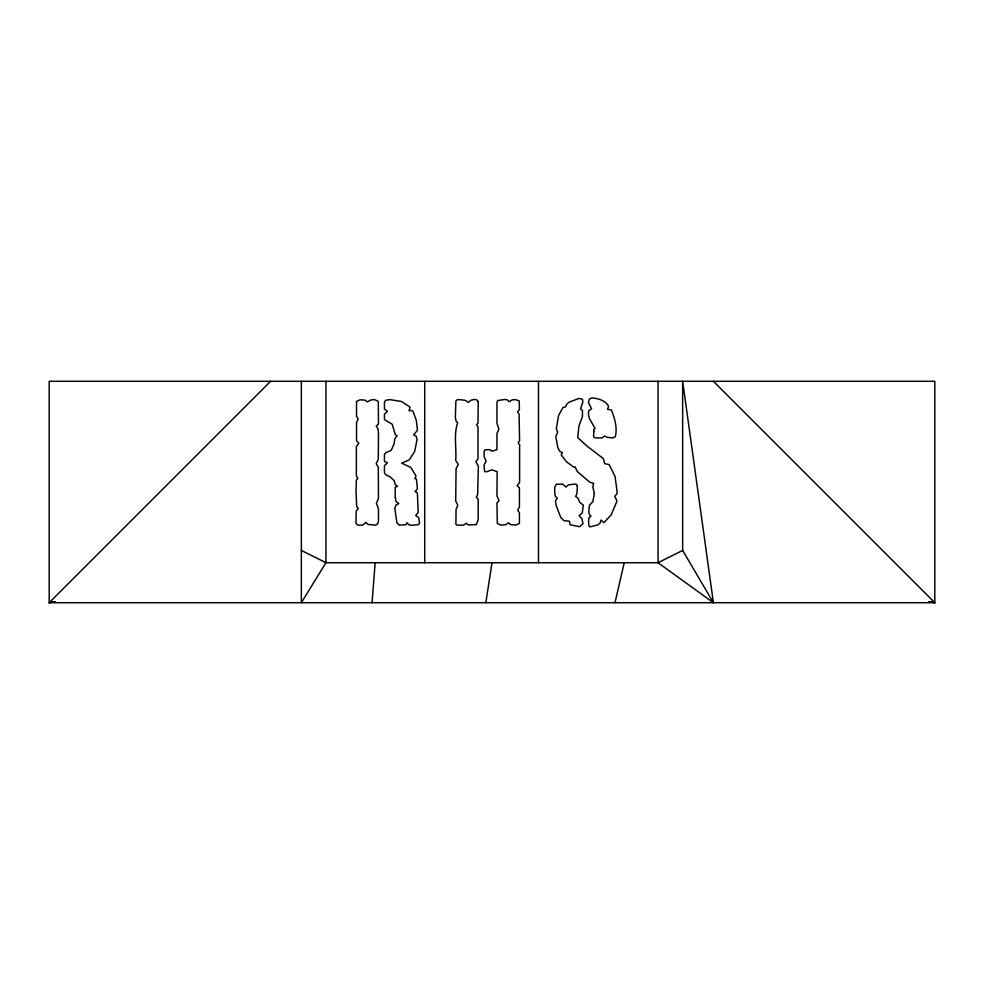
<?xml version="1.0" encoding="UTF-8"?>
<svg xmlns="http://www.w3.org/2000/svg" width="984" height="984" viewBox="0 0 984 984"><rect width="100%" height="100%" fill="white"/><g stroke="black" fill="none" stroke-linecap="round" stroke-linejoin="round"><path stroke-width="1.48" d="M372.075 602.7L375.15 562.725M485.85 602.7L492 562.725M615 602.7L624.225 562.725M53.689 601.642L49.2 602.7L934.8 602.7L934.8 381.3L49.2 381.3L49.2 602.7L270.6 381.3M658.05 381.3L658.05 562.725L713.4 602.7L682.65 381.3L682.65 550.425L658.05 562.725L325.95 562.725L301.35 550.425M49.2 602.7L55.227 601.618M928.773 601.618L934.8 602.7L713.4 381.3M930.311 601.642L934.8 602.7M682.65 550.425L713.4 602.7M538.494 381.3L538.494 562.725M424.719 381.3L424.719 562.725M325.95 381.3L325.95 562.725L301.35 602.7L301.35 381.3M378.471 432.443L378.299 459.307L376.196 463.698L378.299 467.203L378.471 498.63L376.368 503.193L378.471 508.802L378.471 520.745L377.819 523.513L375.839 525.136L367.905 524.435L366.011 522.319L362.678 525.136L357.942 525.136L356.011 523.549L356.183 510.917L358.287 508.457L356.712 506.526L356.011 491.25L356.356 480.192L357.758 478.433L356.356 475.985L356.356 446.49L358.816 443.329L356.54 440.869L356.54 422.271L358.287 418.938L356.54 416.478L356.54 401.374L360.046 399.799L365.138 400.156L367.413 401.902L370.747 399.971L374.609 399.627L378.299 401.374L378.471 424.018L376.196 426.133L377.905 428.766L378.471 432.443M478.175 401.558L478.003 423.145L476.428 424.731L478.003 426.662L478.003 458.95L475.899 461.767L478.359 466.158L477.658 494.767L476.244 497.215L478.175 498.974L478.175 519.859L476.244 524.607L468.003 524.952L466.416 523.205L463.612 525.136L456.945 525.136L455.887 524.251L456.059 509.503L457.818 505.124L455.715 501.077L456.059 468.605L458.347 464.399L455.715 460.537C456.674 448.04 453.513 434.867 457.646 422.8L455.936 420.734L455.358 417.351L455.887 401.029L457.462 399.627L461.508 399.799L465.629 400.463L468.175 402.431L471.028 400.193L474.313 399.442L476.773 399.799L478.175 401.558M519.601 444.916L519.601 482.48L517.154 485.641L519.429 487.916L519.429 506.871L517.67 510.216L519.429 512.664L519.429 523.377L515.923 525.136L510.561 524.558L508.543 522.848L505.653 524.693L500.647 525.136L497.314 523.377L496.957 502.836L499.072 500.733L496.957 495.998L497.141 471.594L491.692 469.835L486.785 471.767L484.669 471.594L483.968 465.444L486.084 461.066L484.153 456.674L484.153 451.226L485.161 449.786L489.946 449.651L491.877 451.226L496.957 449.651L496.957 433.501L498.888 428.938L496.957 423.317L496.957 402.431L497.658 400.549L505.21 399.442L507.584 400.021L509.072 401.73L512.406 399.799L515.567 399.627L519.257 401.029L519.429 409.627L517.498 412.087L519.085 414.018L519.601 440.869L518.199 442.456L519.601 444.916M577.362 486.342L576.919 493.624L575.603 496.514L577.879 498.101L579.773 502.307L583.327 505.124L582.27 512.885L579.109 515.653L582.011 518.851L582.971 523.722L579.638 526.711L570.154 524.779L569.453 521.274L563.82 520.597L560.769 517.535L556.12 505.296L555.419 500.905L557.35 498.101L555.37 496.428L554.718 492.836L554.718 487.387L556.292 484.226L562.787 484.226L565.948 487.043L568.58 484.804L575.074 484.054L576.784 484.632L577.362 486.342M593.856 431.742L593.512 435.789L594.029 437.363L595.615 437.892L602.282 437.892L604.57 435.961L607.546 437.413L612.638 437.892L615.271 436.884C617.608 427.942 614.717 418.335 611.408 409.984L607.546 409.282L608.604 406.294C605.591 400.488 598.174 398.508 592.097 397.868L589.342 399.049L588.42 402.604L591.581 408.754L588.764 410.685L588.42 413.846L589.158 417.966L595.086 428.581L593.684 429.639L593.856 431.742M395.322 497.572L396.072 501.742L398.84 503.537L395.814 505.296L394.805 508.457L396.909 522.676L399.184 525.136L405.642 524.779L407.265 522.676L408.618 524.644L411.3 525.308L418.458 524.693L419.553 522.848L418.667 517.584L415.691 515.481L418.151 512.492L417.45 494.066L416.835 492.221L414.99 491.606L417.45 488.79L416.392 478.962L414.817 478.618L416.035 475.985L410.771 467.375L401.644 463.169L409.369 459.836L414.633 451.496L417.093 439.467L416.134 436.133L413.587 434.903L417.45 430.34L416.343 420.512L413.059 411.386L410.955 410.328L409.024 410.857L410.07 407.167L401.607 401.509L389.885 399.627L385.802 400.242L384.449 402.087L384.449 408.926L387.425 411.386L384.449 414.19L384.449 419.639L392.173 424.202L395.285 434.596L397.081 435.604L394.805 438.938L394.104 443.858L391.251 450.315L386.195 452.456L384.449 454.387L384.449 461.41L387.425 462.812L384.449 465.629L384.449 472.824L386.023 474.928L389.799 476.6L394.104 480.549L395.199 484.362L397.438 486.342L395.15 487.215L395.322 497.572M594.385 493.365L592.798 501.692L589.465 505.296L588.764 511.434L589.207 514.078L591.052 516.182L589.121 517.412L588.592 520.745L588.764 525.308L589.822 526.883L597.805 524.952L600.24 522.848L601.052 520.044L603.868 522.676L611.15 514.866L616.501 502.307L616.857 500.561L614.742 496.342L617.029 493.71L617.029 491.077L615.049 476.465L609.133 464.571L604.742 463.698L603.34 458.606L586.833 445.961L577.706 437.536L578.936 426.133L582.442 416.478L582.442 410.328L580.511 408.926L582.799 402.259L582.442 399.27L579.109 398.397L569.146 402.173L566.575 404.387L565.591 406.822L562.959 407.524L558.58 415.42L556.292 428.766L557.694 432.099L555.763 436.49L557.866 447.72L559.933 451.533L562.442 452.64L561.212 454.916L566.476 461.767L573.844 467.203L575.074 466.859L577.362 471.594L589.822 482.295L593.684 483.353L592.798 486.859L594.385 493.365"/></g></svg>
